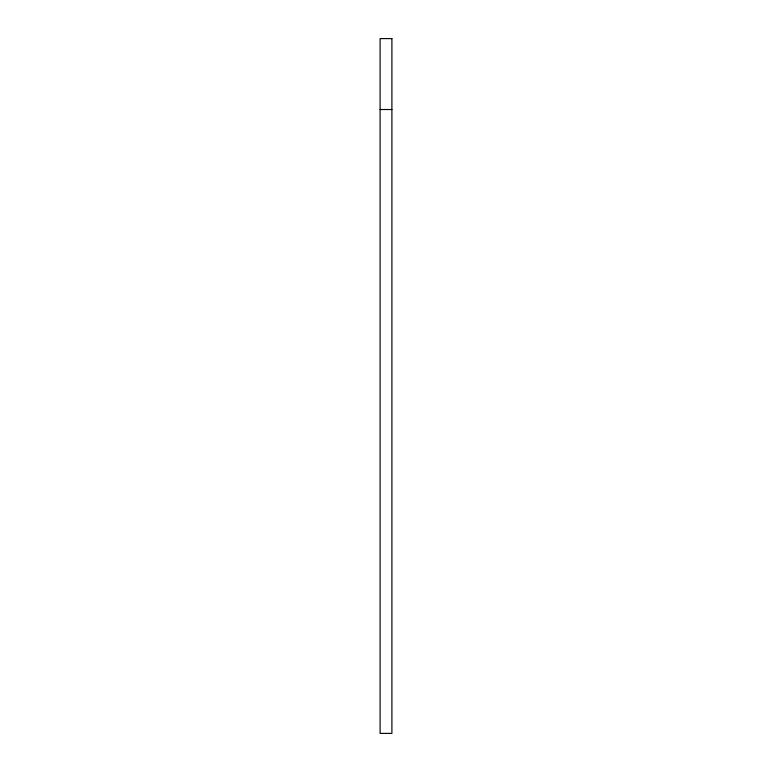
<?xml version="1.0" encoding="UTF-8"?>
<svg xmlns="http://www.w3.org/2000/svg" width="772" height="772" viewBox="0 0 772 772"><rect width="100%" height="100%" fill="white"/><g stroke="black" fill="none" stroke-linecap="round" stroke-linejoin="round"><path stroke-width="1.16" d="M380.094 109.518L391.906 109.518M391.906 38.6L380.094 38.6L380.094 733.4L391.906 733.4L391.906 38.6"/></g></svg>
